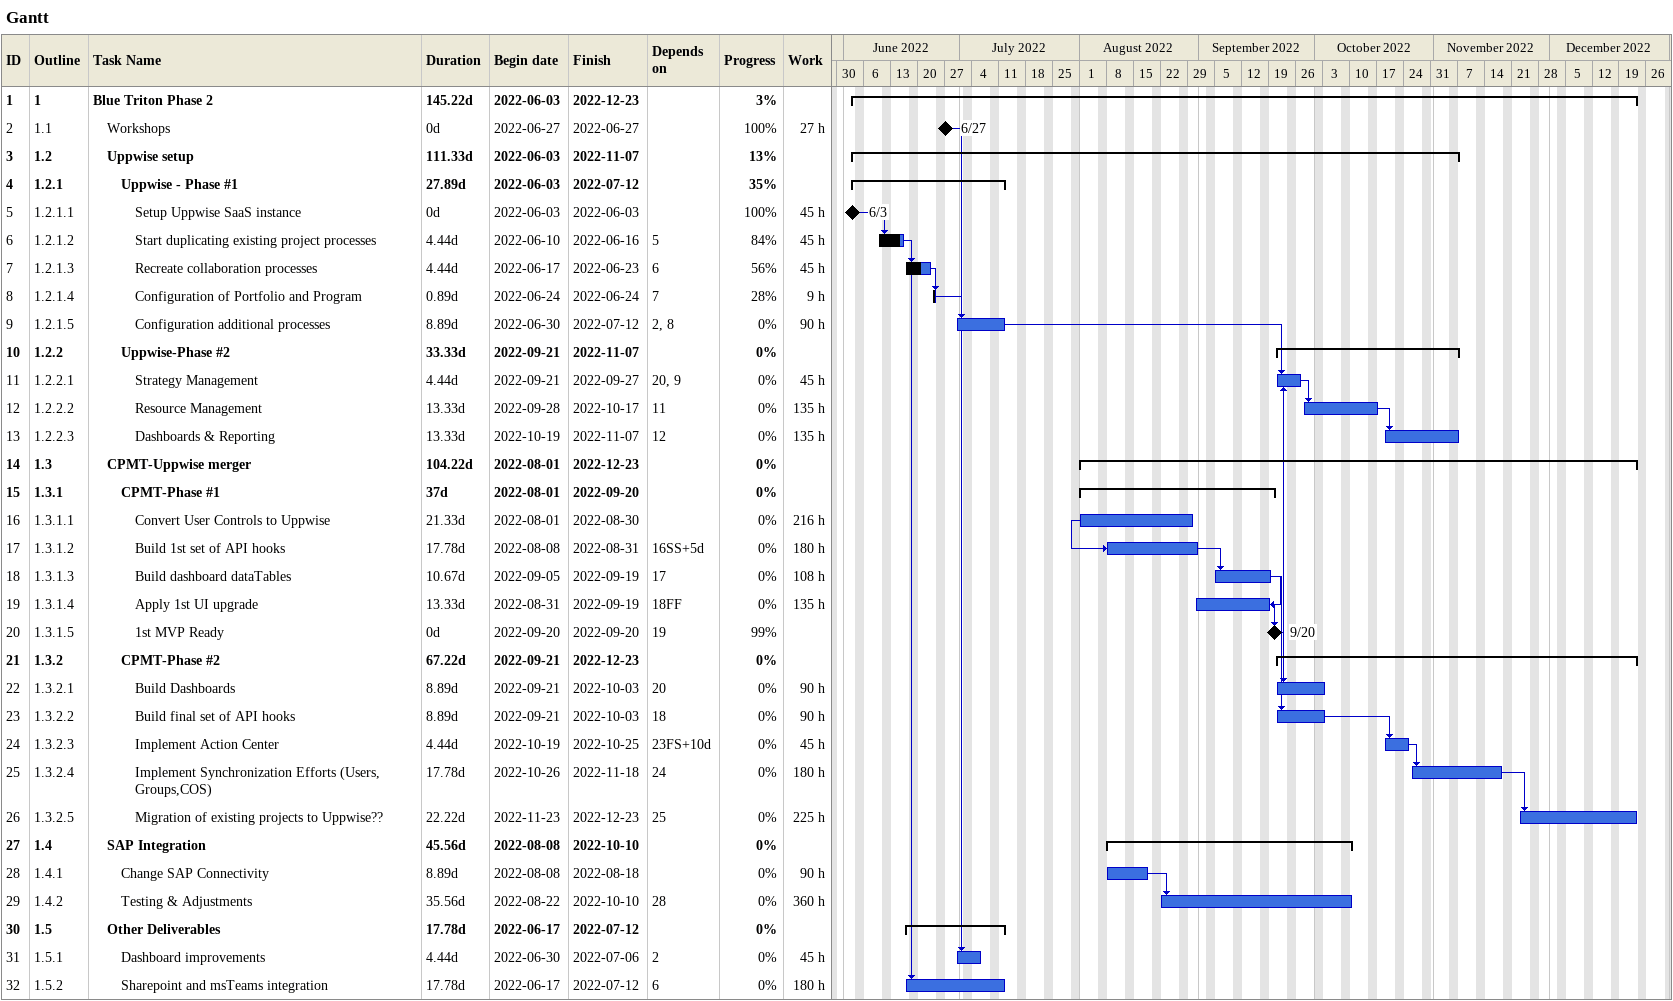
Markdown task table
Gantt

| ID | WBS | Task | Duration | Start | Finish | Predecessors | % complete | Work (h) |
|---|---|---|---|---|---|---|---|---|
| 1 | 1 | **Blue Triton Phase 2** | 145.22d | 2022-06-03 | 2022-12-23 |  | 3 |  |
| 2 | 1.1 | Workshops | 0d | 2022-06-27 | 2022-06-27 |  | 100 | 27 |
| 3 | 1.2 | **Uppwise setup** | 111.33d | 2022-06-03 | 2022-11-07 |  | 13 |  |
| 4 | 1.2.1 | **Uppwise - Phase #1** | 27.89d | 2022-06-03 | 2022-07-12 |  | 35 |  |
| 5 | 1.2.1.1 | Setup Uppwise SaaS instance | 0d | 2022-06-03 | 2022-06-03 |  | 100 | 45 |
| 6 | 1.2.1.2 | Start duplicating existing project processes | 4.44d | 2022-06-10 | 2022-06-16 | 5 | 84 | 45 |
| 7 | 1.2.1.3 | Recreate collaboration processes | 4.44d | 2022-06-17 | 2022-06-23 | 6 | 56 | 45 |
| 8 | 1.2.1.4 | Configuration of Portfolio and Program | 0.89d | 2022-06-24 | 2022-06-24 | 7 | 28 | 9 |
| 9 | 1.2.1.5 | Configuration additional processes | 8.89d | 2022-06-30 | 2022-07-12 | 2, 8 | 0 | 90 |
| 10 | 1.2.2 | **Uppwise-Phase #2** | 33.33d | 2022-09-21 | 2022-11-07 |  | 0 |  |
| 11 | 1.2.2.1 | Strategy Management | 4.44d | 2022-09-21 | 2022-09-27 | 20, 9 | 0 | 45 |
| 12 | 1.2.2.2 | Resource Management | 13.33d | 2022-09-28 | 2022-10-17 | 11 | 0 | 135 |
| 13 | 1.2.2.3 | Dashboards & Reporting | 13.33d | 2022-10-19 | 2022-11-07 | 12 | 0 | 135 |
| 14 | 1.3 | **CPMT-Uppwise merger** | 104.22d | 2022-08-01 | 2022-12-23 |  | 0 |  |
| 15 | 1.3.1 | **CPMT-Phase #1** | 37d | 2022-08-01 | 2022-09-20 |  | 0 |  |
| 16 | 1.3.1.1 | Convert User Controls to Uppwise | 21.33d | 2022-08-01 | 2022-08-30 |  | 0 | 216 |
| 17 | 1.3.1.2 | Build 1st set of API hooks | 17.78d | 2022-08-08 | 2022-08-31 | 16SS+5d | 0 | 180 |
| 18 | 1.3.1.3 | Build dashboard dataTables | 10.67d | 2022-09-05 | 2022-09-19 | 17 | 0 | 108 |
| 19 | 1.3.1.4 | Apply 1st UI upgrade | 13.33d | 2022-08-31 | 2022-09-19 | 18FF | 0 | 135 |
| 20 | 1.3.1.5 | 1st MVP Ready | 0d | 2022-09-20 | 2022-09-20 | 19 | 99 |  |
| 21 | 1.3.2 | **CPMT-Phase #2** | 67.22d | 2022-09-21 | 2022-12-23 |  | 0 |  |
| 22 | 1.3.2.1 | Build Dashboards | 8.89d | 2022-09-21 | 2022-10-03 | 20 | 0 | 90 |
| 23 | 1.3.2.2 | Build final set of API hooks | 8.89d | 2022-09-21 | 2022-10-03 | 18 | 0 | 90 |
| 24 | 1.3.2.3 | Implement Action Center | 4.44d | 2022-10-19 | 2022-10-25 | 23FS+10d | 0 | 45 |
| 25 | 1.3.2.4 | Implement Synchronization Efforts (Users, Groups,COS) | 17.78d | 2022-10-26 | 2022-11-18 | 24 | 0 | 180 |
| 26 | 1.3.2.5 | Migration of existing projects to Uppwise?? | 22.22d | 2022-11-23 | 2022-12-23 | 25 | 0 | 225 |
| 27 | 1.4 | **SAP Integration** | 45.56d | 2022-08-08 | 2022-10-10 |  | 0 |  |
| 28 | 1.4.1 | Change SAP Connectivity | 8.89d | 2022-08-08 | 2022-08-18 |  | 0 | 90 |
| 29 | 1.4.2 | Testing & Adjustments | 35.56d | 2022-08-22 | 2022-10-10 | 28 | 0 | 360 |
| 30 | 1.5 | **Other Deliverables** | 17.78d | 2022-06-17 | 2022-07-12 |  | 0 |  |
| 31 | 1.5.1 | Dashboard improvements | 4.44d | 2022-06-30 | 2022-07-06 | 2 | 0 | 45 |
| 32 | 1.5.2 | Sharepoint and msTeams integration | 17.78d | 2022-06-17 | 2022-07-12 | 6 | 0 | 180 |
